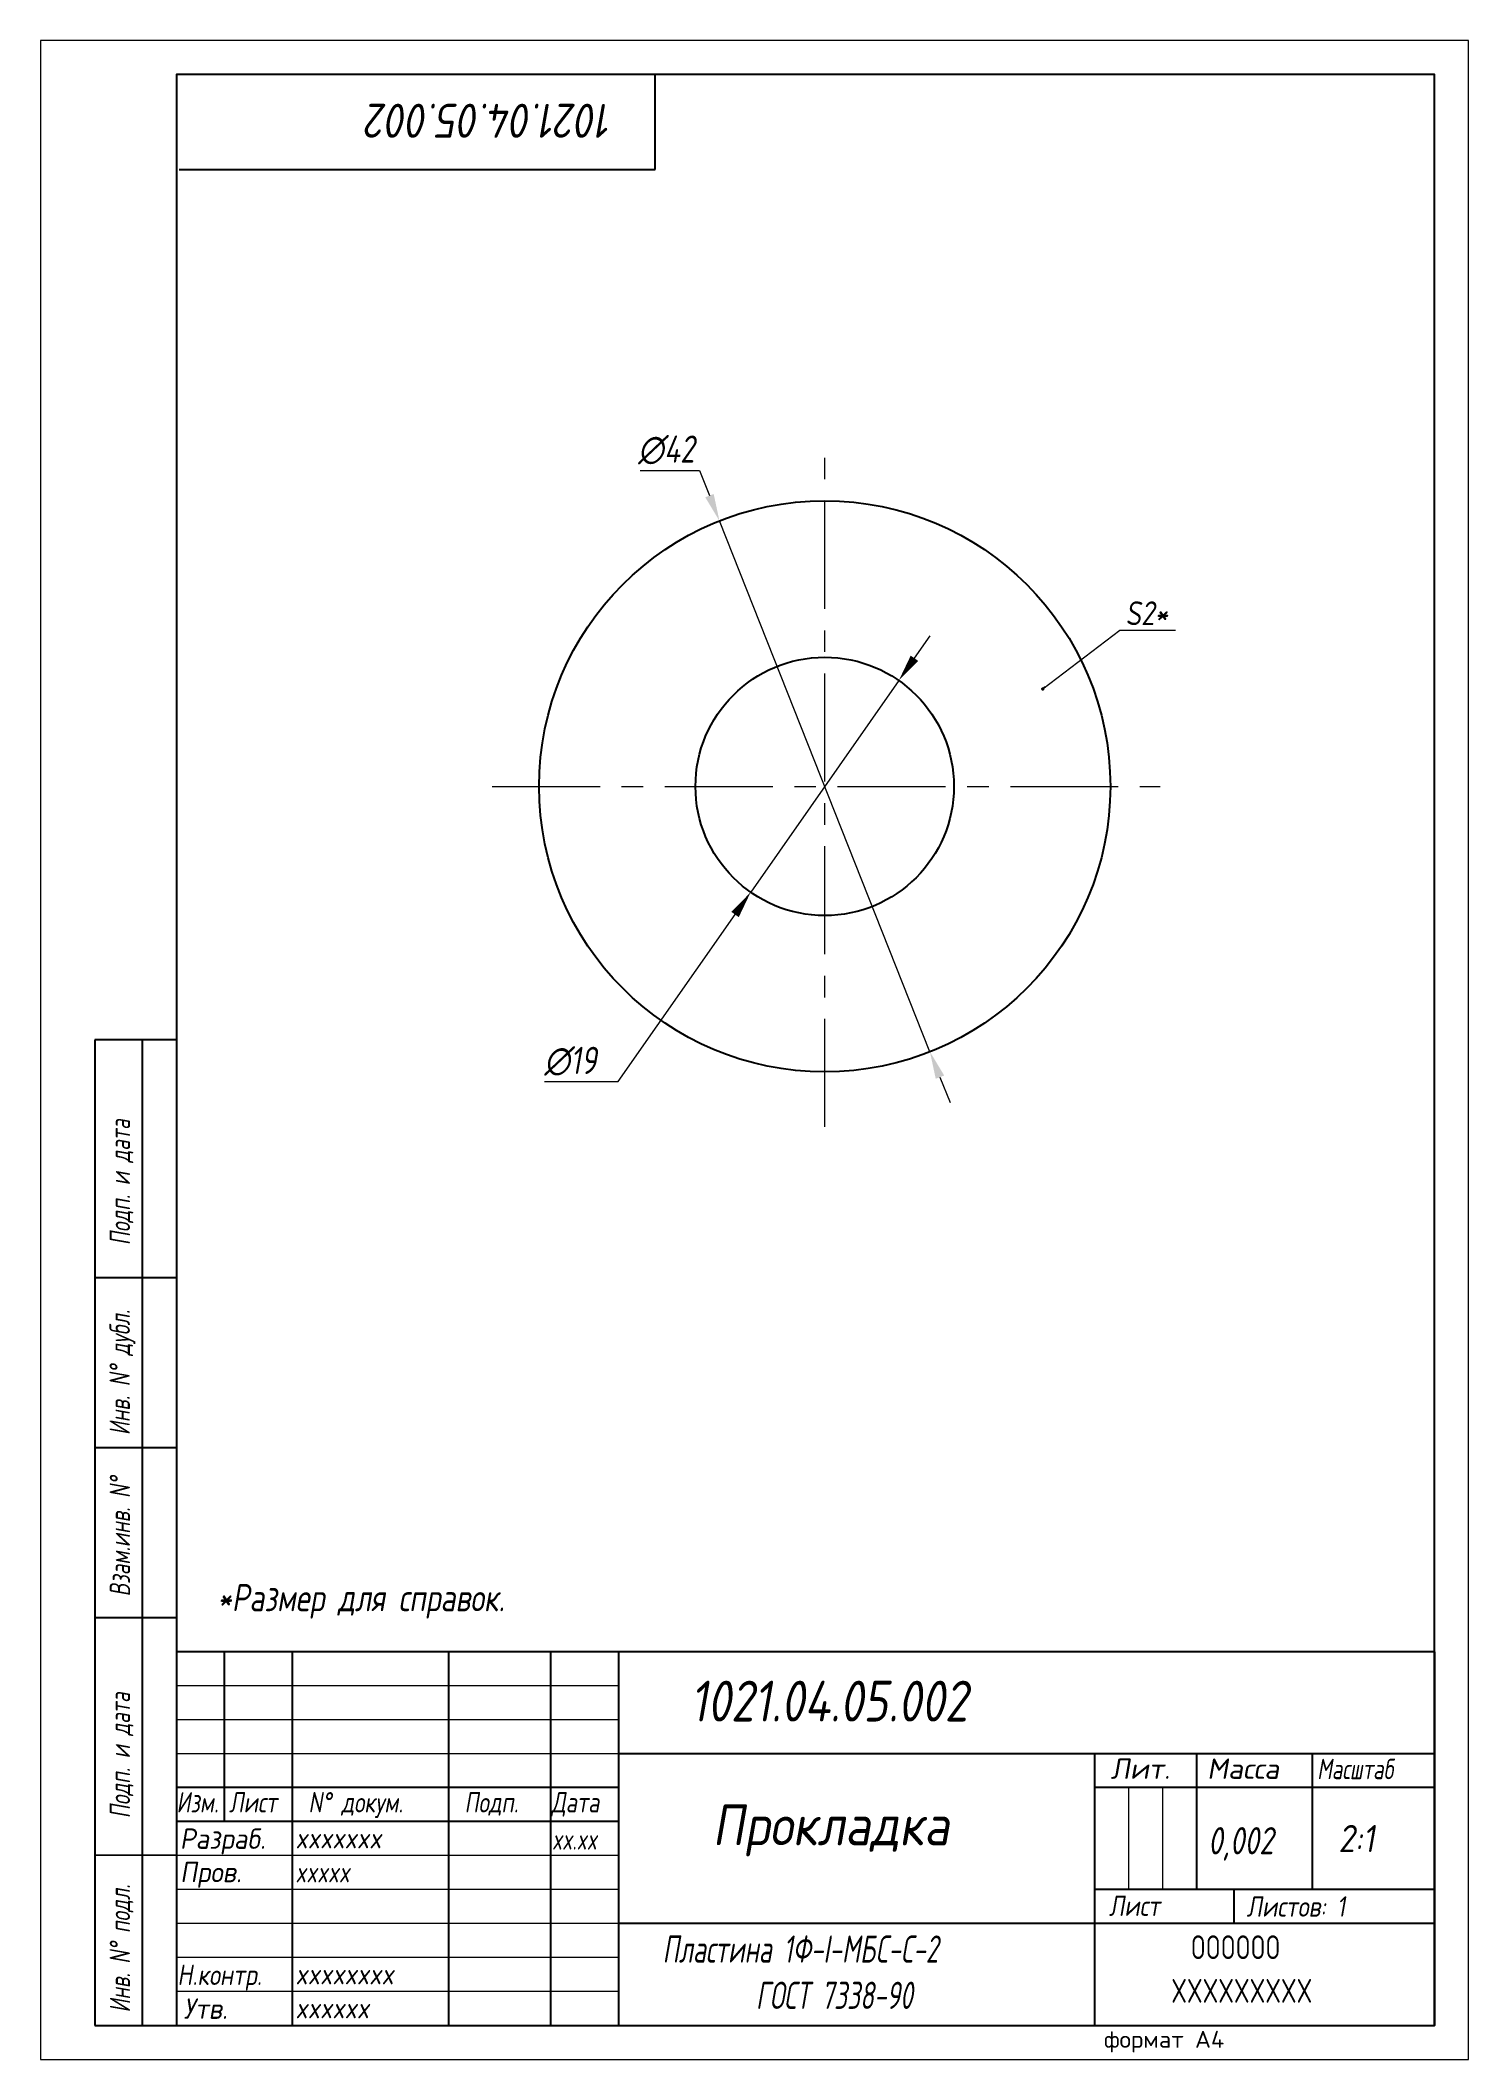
# Model space of a CAD drawing. Header units: millimetres. Extents: x 1928 to 2138, y -2244 to -1947.
import ezdxf

# ---------------------------------------------------------------- set-up
doc = ezdxf.new("R2010")
doc.units = ezdxf.units.MM
doc.linetypes.add('CENTER', pattern=[50.8, 31.75, -6.35, 6.35, -6.35])
for name, color, linetype, lineweight in [('Ax', 1, 'CENTER', 18), ('Dim', 3, 'Continuous', 40), ('Slim', 8, 'Continuous', 18), ('Text', 2, 'Continuous', 40), ('Wide', 31, 'Continuous', 60)]:
    doc.layers.add(name, color=color, linetype=linetype, lineweight=lineweight)
doc.styles.add('курсив', font='romans.shx', dxfattribs={"oblique": 10})
doc.styles.add('курсив 0_75', font='romans.shx', dxfattribs={"width": 0.75, "oblique": 10})
doc.styles.add('курсив 0_85', font='romans.shx', dxfattribs={"width": 0.85, "oblique": 10})
doc.dimstyles.new('L.Dot', dxfattribs={"dimtxt": 4, "dimasz": 0.5, "dimexe": 2, "dimexo": 0.625, "dimgap": 1, "dimtad": 1, "dimtoh": 1, "dimlfac": 5, "dimtxsty": 'курсив 0_85', "dimcen": 0, "dimadec": 1, "dimazin": 0, "dimtp": 0.0165, "dimtm": 0.0075, "dimtfac": 1, "dimtmove": 0, "dimatfit": 3, "dimldrblk": 'DOT', "dimfxl": 1, "dimlwd": 18, "dimlwe": 18, "dimarcsym": 0})
doc.dimstyles.new('к1_1св', dxfattribs={"dimtxt": 4, "dimasz": 4, "dimexe": 2, "dimexo": 0.625, "dimgap": 1, "dimtad": 1, "dimtoh": 1, "dimtxsty": 'курсив 0_75', "dimcen": 0, "dimadec": 0, "dimazin": 0, "dimtfac": 1, "dimtmove": 0, "dimatfit": 3, "dimldrblk": 'DOTSMALL', "dimfxl": 1, "dimlwd": 18, "dimlwe": 18, "dimarcsym": 0})

# ---------------------------------------------------------------- blocks, each defined once
blk = doc.blocks.new('*D586')
at = {"layer": 'Defpoints', "color": 0, "transparency": 16777216}
for p in [(2027.63, -2017.29), (2058.58, -2095.38)]:
    blk.add_point(p, dxfattribs=at)
at = {"layer": 'Dim', "color": 0, "lineweight": 18, "transparency": 16777216}
for p, q in [((2015.97, -2009.86), (2024.69, -2009.86)), ((2024.69, -2009.86), (2026.16, -2013.57)), ((2058.58, -2095.38), (2027.63, -2017.29)), ((2060.05, -2099.1), (2061.53, -2102.82))]:
    blk.add_line(p, q, dxfattribs=at)
at = {"layer": 'Dim', "color": 0, "transparency": 16777216}
for points in [[(2026.78, -2013.33), (2025.54, -2013.82), (2027.63, -2017.29)], [(2060.67, -2098.86), (2059.43, -2099.35), (2058.58, -2095.38)]]:
    blk.add_solid(points, dxfattribs=at)
at = {"layer": 'Dim', "color": 0, "transparency": 16777216, "insert": (2019.83, -2006.86), "char_height": 4, "attachment_point": 5, "style": 'курсив 0_75'}
blk.add_mtext('∅42', dxfattribs=at)
blk = doc.blocks.new('_DotSmall')
at = {"color": 0, "linetype": 'ByBlock', "const_width": 0.5}
blk.add_lwpolyline([(-122670.927, 17467.939, 1), (-122670.802, 17467.939, 1)], format="xyb", close=True, dxfattribs=at)
blk = doc.blocks.new('*D587')
at = {"layer": 'Defpoints', "color": 0, "transparency": 16777216}
for p in [(2054, -2040.77), (2032.22, -2071.91)]:
    blk.add_point(p, dxfattribs=at)
at = {"layer": 'Dim', "color": 0, "lineweight": 18, "transparency": 16777216}
for p, q in [((2056.29, -2037.49), (2058.59, -2034.22)), ((2054, -2040.77), (2032.22, -2071.91)), ((2012.72, -2099.77), (2029.92, -2075.18)), ((2001.92, -2099.77), (2012.72, -2099.77))]:
    blk.add_line(p, q, dxfattribs=at)
at = {"layer": 'Dim', "color": 0, "transparency": 16777216}
for points in [[(2055.75, -2037.11), (2056.84, -2037.88), (2054, -2040.77)], [(2029.38, -2074.8), (2030.47, -2075.57), (2032.22, -2071.91)]]:
    blk.add_solid(points, dxfattribs=at)
at = {"layer": 'Dim', "color": 0, "transparency": 16777216, "insert": (2005.73, -2096.77), "char_height": 4, "attachment_point": 5, "style": 'курсив 0_75'}
blk.add_mtext('∅19', dxfattribs=at)
blk = doc.blocks.new('_Dot')
at = {"color": 0, "linetype": 'ByBlock', "lineweight": -2}
blk.add_line((-0.5, 0), (-1, 0), dxfattribs=at)
at = {"color": 0, "linetype": 'ByBlock', "const_width": 0.5}
blk.add_lwpolyline([(-0.25, 0, 1), (0.25, 0, 1)], format="xyb", close=True, dxfattribs=at)

msp = doc.modelspace()

# ---------------------------------------------------------------- linework, layer by layer
for p, q in [((2018.194, -1965.608), (2018.194, -1951.608)), ((1948.194, -1965.608), (2018.194, -1965.608)), ((1935.782, -2093.614), (1935.782, -2238.614)), ((1947.782, -2093.614), (1935.782, -2093.614)), ((1942.782, -2238.544), (1942.782, -2093.614)), ((1947.712, -2128.614), (1935.782, -2128.615)), ((1947.695, -2153.614), (1935.782, -2153.614)), ((1935.782, -2178.612), (1935.782, -2178.612)), ((1947.782, -2178.614), (1935.782, -2178.612)), ((2132.782, -2183.614), (1947.782, -2183.614)), ((1954.782, -2183.614), (1954.782, -2208.614)), ((1964.782, -2183.614), (1964.782, -2238.614)), ((1987.782, -2183.614), (1987.782, -2238.614)), ((2002.782, -2183.614), (2002.782, -2238.614)), ((2012.782, -2183.614), (2012.782, -2238.614)), ((2132.782, -2238.614), (2132.782, -2183.614)), ((2132.782, -2183.614), (2132.782, -2238.614)), ((2082.782, -2198.614), (2012.782, -2198.614)), ((2082.782, -2198.614), (2082.782, -2238.614)), ((2132.782, -2198.614), (2082.782, -2198.614)), ((2097.782, -2198.614), (2097.782, -2218.614)), ((2114.782, -2198.614), (2114.782, -2218.614)), ((2012.782, -2203.614), (1947.782, -2203.614)), ((2132.782, -2203.614), (2082.782, -2203.614)), ((2012.782, -2208.614), (1947.782, -2208.614)), ((1947.782, -2213.615), (1935.782, -2213.545)), ((2132.782, -2218.614), (2082.782, -2218.614)), ((2103.286, -2218.614), (2103.286, -2223.614)), ((2082.782, -2223.614), (2012.782, -2223.614)), ((2132.782, -2223.614), (2082.782, -2223.614)), ((1935.782, -2238.614), (1947.782, -2238.614)), ((1947.782, -2238.614), (2132.782, -2238.614))]:
    msp.add_line(p, q)
msp.add_lwpolyline([(1947.782, -2238.614), (2132.782, -2238.614), (2132.782, -1951.614), (1947.782, -1951.614)], close=True)
for radius in [42, 19]:
    msp.add_circle((2043.107, -2056.339), radius)
at = {"layer": 'Ax', "ltscale": 0.5}
for p, q in [((2043.107, -2106.424), (2043.107, -2006.874)), ((1994.199, -2056.339), (2092.454, -2056.339))]:
    msp.add_line(p, q, dxfattribs=at)
at = {"layer": 'Slim'}
for p, q in [((2012.782, -2188.614), (1947.782, -2188.614)), ((2012.782, -2193.614), (1947.782, -2193.614)), ((2012.782, -2198.614), (1947.782, -2198.614)), ((2087.782, -2203.614), (2087.782, -2218.614)), ((2092.782, -2203.614), (2092.782, -2218.614)), ((2012.782, -2213.614), (1947.782, -2213.614)), ((2012.782, -2218.614), (1947.782, -2218.614)), ((2012.782, -2223.614), (1947.782, -2223.614)), ((2012.782, -2228.614), (1947.782, -2228.614)), ((2012.782, -2233.614), (1947.782, -2233.614))]:
    msp.add_line(p, q, dxfattribs=at)
msp.add_lwpolyline([(1927.782, -2243.614), (2137.782, -2243.614), (2137.782, -1946.614), (1927.782, -1946.614)], close=True, dxfattribs=at)

# ---------------------------------------------------------------- texts
at = {"layer": 'Text', "oblique": 10}
for s, height, rotation, style, width, p in [('1021.04.05.002', 5, 180, 'курсив', 0.85, (2011.946, -1955.931)), ('Подп. и дата', 3, 90, 'курсив 0_75', 0.7, (1940.972, -2123.831)), ('Инв. N%%D дубл.', 3, 90, 'курсив 0_75', 0.7, (1940.938, -2151.765)), ('Взам.инв. N%%D', 3, 90, 'курсив 0_75', 0.7, (1940.972, -2175.493)), ('Подп. и дата', 3, 90, 'курсив 0_75', 0.7, (1940.972, -2208.119)), ('Инв. N%%D подл.', 3, 90, 'курсив 0_75', 0.7, (1940.972, -2236.691))]:
    msp.add_text(s, height=height, rotation=rotation, dxfattribs=dict(at, style=style, width=width)).set_placement(p)
for s, height, style, width, p in [('S2*', 3.5, 'курсив', 0.8, (2087.308, -2032.623)), ('1021.04.05.002', 6, 'курсив', 0.8, (2023.363, -2193.883)), ('Масштаб', 3, 'курсив', 0.7, (2115.515, -2202.368)), ('Изм.', 3, 'курсив 0_75', 0.75, (1947.782, -2207.26)), ('Лист', 3, 'курсив 0_75', 0.75, (1955.518, -2207.26)), ('N%%D докум.', 3, 'курсив 0_75', 0.75, (1967.19, -2207.26)), ('Подп.', 3, 'курсив 0_75', 0.75, (1990.13, -2207.26)), ('Дата', 3, 'курсив 0_75', 0.75, (2002.903, -2207.26)), ('Прокладка', 6, 'курсив 0_85', 0.85, (2026.571, -2212.094)), ('Разраб.', 3, 'курсив', 0.9, (1948.295, -2212.615)), ('0,002', 4, 'курсив 0_75', 0.75, (2099.493, -2213.417)), ('2:1', 4, 'курсив 0_85', 0.85, (2118.637, -2213.097)), ('xxxxxxx', 3, 'курсив 0_85', 0.85, (1965.287, -2212.535)), ('Пров.', 3, 'курсив', 0.9, (1948.321, -2217.52)), ('xxxxx', 3, 'курсив 0_85', 0.75, (1965.287, -2217.535)), ('Лист', 3, 'курсив', 0.8, (2084.883, -2222.483)), ('Листов: 1', 3, 'курсив', 0.8, (2105.128, -2222.589)), ('Пластина 1Ф-I-МБC-С-2', 4, 'курсив 0_75', 0.65, (2019.26, -2229.352)), ('Н.контр.', 3, 'курсив', 0.8, (1947.912, -2232.639)), ('xxxxxxxx', 3, 'курсив 0_85', 0.85, (1965.287, -2232.535)), ('ГОСТ 7338-90', 4, 'курсив 0_75', 0.65, (2032.989, -2236.159)), ('Утв.', 3, 'курсив', 0.9, (1948.843, -2237.617)), ('xxxxxx', 3, 'курсив 0_85', 0.85, (1965.287, -2237.535))]:
    msp.add_text(s, height=height, dxfattribs=dict(at, style=style, width=width)).set_placement(p)
at = {"layer": 'Text', "style": 'курсив', "oblique": 10}
for s, p in [('Лит.', (2085.136, -2202.32)), ('Масса', (2099.336, -2202.32))]:
    msp.add_text(s, height=3, dxfattribs=at).set_placement(p)
at = {"layer": 'Text', "ltscale": 0.8, "style": 'курсив', "oblique": 10, "width": 0.7}
msp.add_text('xx.xx', height=3, dxfattribs=at).set_placement((2003.008, -2212.721))
at = {"layer": 'Text', "style": 'курсив'}
msp.add_text('формат А4', height=2.5, dxfattribs=at).set_placement((2084.163, -2241.877))
at = {"layer": 'Text', "ltscale": 6, "insert": (1953.796, -2173.668), "char_height": 4, "width": 177.75258, "attachment_point": 1, "style": 'курсив 0_75'}
msp.add_mtext('*Размер для справок.', dxfattribs=at)
at = {"layer": 'Wide', "lineweight": 50, "style": 'курсив', "width": 0.7}
for s, p in [('OOOOOO', (2096.933, -2228.834)), ('XXXXXXXXX', (2094.06, -2235.244))]:
    msp.add_text(s, height=3.5, dxfattribs=at).set_placement(p)

# ---------------------------------------------------------------- dimensions: what is measured, and where the dimension line sits
at = {"layer": 'Dim'}
dim = msp.add_diameter_dim_2p(p1=(2058.58, -2095.385), p2=(2027.634, -2017.293), dimstyle='к1_1св', override={"dimlfac": 0.5}, dxfattribs=at)
dim.commit()
dim.dimension.update_dxf_attribs({"geometry": '*D586', "text_midpoint": (2019.83, -2006.855)})
dim = msp.add_diameter_dim_2p(p1=(2053.999, -2040.771), p2=(2032.215, -2071.907), dimstyle='к1_1св', override={"dimlfac": 0.5}, dxfattribs=at)
dim.commit()
dim.dimension.update_dxf_attribs({"geometry": '*D587', "text_midpoint": (2005.725, -2099.77), "dimtype": 163})

# ---------------------------------------------------------------- leaders
msp.add_leader([(2075.173, -2042.009), (2086.521, -2033.378), (2094.705, -2033.378)], dimstyle='L.Dot', override={"dimgap": 1, "dimtad": 0}, dxfattribs=at)

doc.saveas('drawing.dxf')
